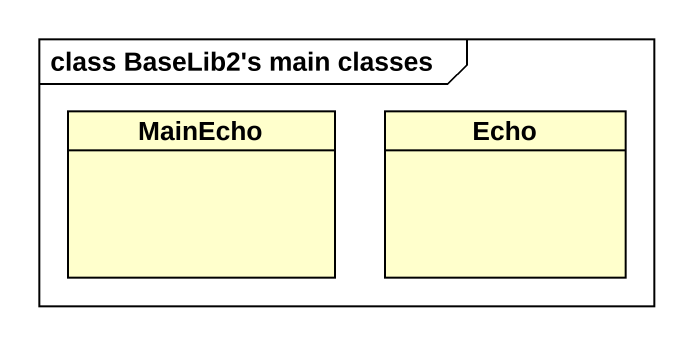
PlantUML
@startuml
mainframe class BaseLib2's main classes
hide circle
hide empty members
class MainEcho
class Echo
@enduml
